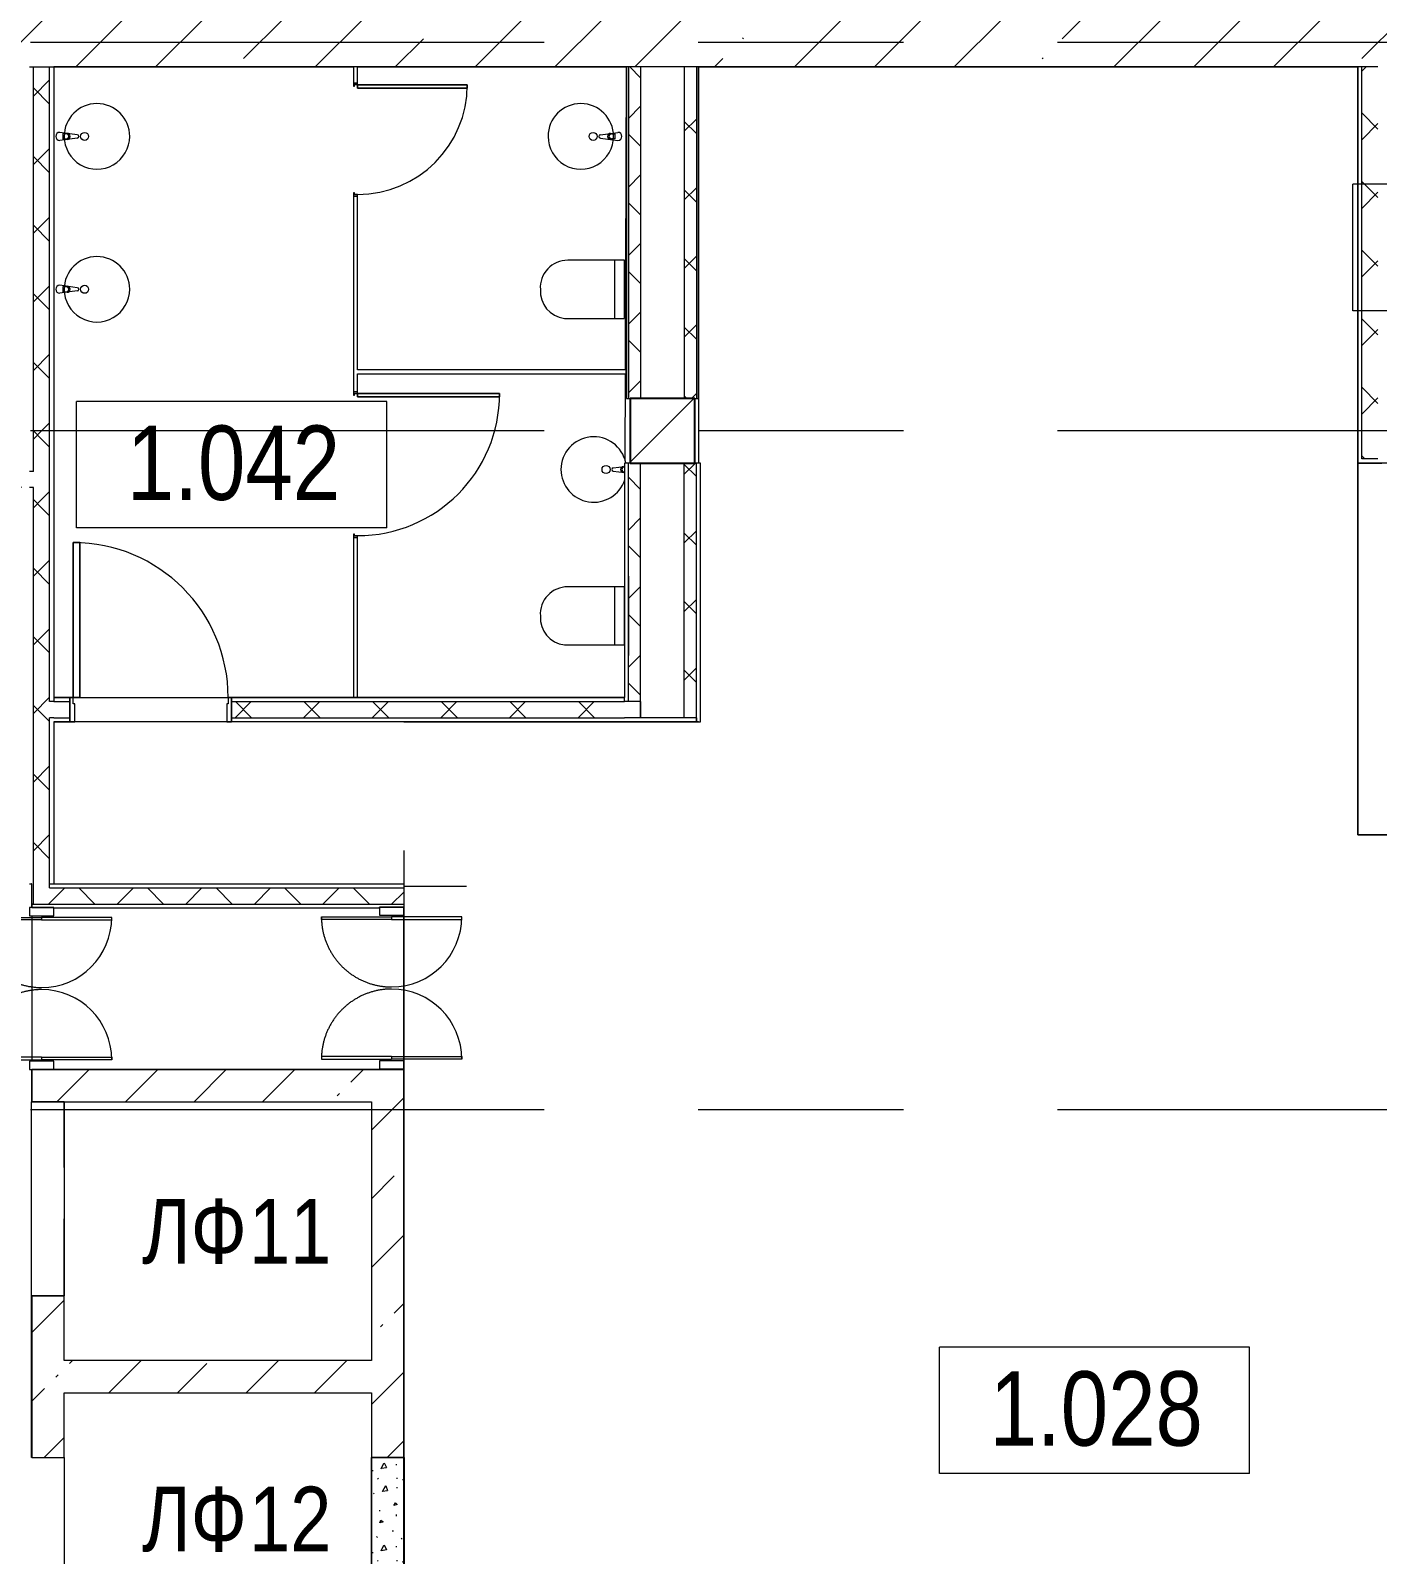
# Model space of a CAD drawing. Header units: millimetres. Extents: x 46431 to 216095, y -43515 to 31605.
# Drawn here: x 113023 to 121354, y -22833 to -13408 of the extents above; entities that cross this region are included whole.
import ezdxf

# ---------------------------------------------------------------- set-up
doc = ezdxf.new("R2010")
doc.units = ezdxf.units.MM
for name, pattern in [('Dash', [2399.999873, 1199.999936, -1199.999936]), ('IMPORT-01 Штриховая _2 мм_', [600, 400, -200]), ('Осевые', [6350, 1270, -952.5, 3175, -952.5]), ('Сверху', [793.75, 476.25, -317.5])]:
    doc.linetypes.add(name, pattern=pattern)
for name, color, linetype, lineweight in [('_Разделитель помещений_', 7, 'IMPORT-01 Штриховая _2 мм_', 9), ('Plan Swing', 7, 'Continuous', 9), ('Двери', 7, 'Continuous', 9), ('Двери-1', 7, 'Dash', 9), ('Каркас_Импост', 7, 'Continuous', 9), ('Колонны', 7, 'Continuous', 9), ('Колонны-1', 7, 'Continuous', 25), ('Марки помещений', 7, 'Continuous', 9), ('Общие ребра', 7, 'Continuous', 9), ('Оси-2', 7, 'Осевые', 9), ('Панель', 7, 'Continuous', 9), ('Перекрытия', 7, 'Continuous', 9), ('Сантехнические приборы', 7, 'Continuous', 9), ('Сверху', 7, 'Сверху', 9), ('Стены', 7, 'Continuous', 9), ('Стены-1', 7, 'Continuous', 18), ('Текстовые примечания', 7, 'Continuous', 9), ('Штриховка разреза-3', 7, 'Continuous', 9)]:
    doc.layers.add(name, color=color, linetype=linetype, lineweight=lineweight)
doc.styles.add('Arial Narrow_1', font='Arial Narrow.ttf', dxfattribs={"height": 460})
doc.styles.add('Arial Narrow_2', font='Arial Narrow.ttf', dxfattribs={"height": 400})
pattern_1 = [(45, (0, 0), (-424.264, 424.264), [600, -100, 20, -100]), (45, (0, 424), (-424.264, 424.264), [])]
pattern_2 = [(45, (0, 0), (-212.132, 212.132), []), (135, (0, 0), (-212.132, -212.132), [])]

# ---------------------------------------------------------------- blocks, each defined once
blk = doc.blocks.new('M_Дверь-Проем - 1200 x 2032 mm-4670836-План 1-го этажа на отм_ -6_000')
at = {"layer": 'Сверху'}
blk.add_line((-608.2, -100), (591.8, -100), dxfattribs=at)
blk = doc.blocks.new('M_Дверь-Проем - 1200 x 2032 mm-V1-План 1-го этажа на отм_ -6_000')
at = {"layer": 'Сверху'}
for p, q in [((-608.2, 100), (591.8, 100)), ((-608.2, -100), (591.8, -100))]:
    blk.add_line(p, q, dxfattribs=at)
blk = doc.blocks.new('Колонна 40 - Колонна 40-55-738642-План 1-го этажа на отм_ -6_000')
at = {"layer": 'Колонны'}
h = blk.add_hatch(dxfattribs=at)
h.set_pattern_fill('FP_42', color=256, style=0, pattern_type=2)
h.set_pattern_definition([(45, (-53400, -8400), (-493.914, 493.914), []), (45, (-52906.1, -8400), (-493.914, 493.914), [873.125, -174.625, 6.706, -167.919])])
h.paths.add_polyline_path([(63331.6, -24482.9), (63731.6, -24482.9), (63731.6, -24082.9), (63331.6, -24082.9), (63331.6, -24134.5)], flags=0)
at = {"layer": 'Колонны-1'}
for p, q in [((63731.6, -24082.9), (63331.6, -24082.9)), ((63331.6, -24082.9), (63331.6, -24482.9)), ((63731.6, -24482.9), (63731.6, -24082.9)), ((63331.6, -24482.9), (63731.6, -24482.9))]:
    blk.add_line(p, q, dxfattribs=at)
blk = doc.blocks.new('Унитаз_встраиваемый - Обычный _ Vitra 748-4800 _каркасные_-V26-План 1-го этажа на отм_ -6_000')
at = {"layer": 'Сантехнические приборы'}
for p, q in [((-180, 371.5), (-180, 0)), ((179.4, 0), (179.4, 351)), ((-180, 60), (179.4, 60)), ((245, -25), (-245, -25)), ((-180, 0), (179.4, 0))]:
    blk.add_line(p, q, dxfattribs=at)
for centre, start, end in [((-11.8, 351), 86.33454, 173.05975), ((9.9, 351), 360, 93.66546)]:
    blk.add_arc(centre, 169.5, start, end, dxfattribs=at)
blk = doc.blocks.new('Дверь - Однопольная_HPL - ДВ12_21х9-5749096-План 1-го этажа на отм_ -6_000')
at = {"layer": 'Двери'}
for p, q in [((-419, 890.5), (-439, 890.5)), ((-439, 890.5), (-439, 12.5)), ((-419, 12.5), (-419, 890.5)), ((-439, 12.5), (-419, 12.5))]:
    blk.add_line(p, q, dxfattribs=at)
blk.add_arc((-439, 12.5), 878, 360, 90, dxfattribs=at)
at = {"layer": 'Каркас_Импост'}
for p, q in [((-440, 12.5), (-450, 12.5)), ((-450, 12.5), (-450, -12.5)), ((-440, -7.5), (-440, 12.5)), ((450, 12.5), (440, 12.5)), ((440, 12.5), (440, -7.5)), ((450, -12.5), (450, 12.5)), ((-450, -12.5), (-430, -12.5)), ((-430, -7.5), (-440, -7.5)), ((-430, -12.5), (-430, -7.5)), ((440, -7.5), (430, -7.5)), ((430, -7.5), (430, -12.5)), ((430, -12.5), (450, -12.5))]:
    blk.add_line(p, q, dxfattribs=at)
at = {"layer": 'Панель'}
for p, q in [((-439, 890.5), (-419, 890.5)), ((-439, 12.5), (-439, 890.5)), ((-419, 890.5), (-419, 12.5)), ((-419, 12.5), (-439, 12.5))]:
    blk.add_line(p, q, dxfattribs=at)
blk = doc.blocks.new('Door-Traffic-Eliason-_DSP-3_-Double - ДВ21_21х9-4939796-План 1-го этажа на отм_ -6_000')
at = {"layer": 'Plan Swing'}
for centre, start, end in [((-440.5, 0), 360, 90), ((440.5, 0), 90, 180)]:
    blk.add_arc(centre, 434.1, start, end, dxfattribs=at)
at = {"layer": 'Двери-1'}
for p, q in [((-440.5, -434.1), (-440.5, 0)), ((440.5, -434.1), (440.5, 0)), ((-424.5, 0), (-424.5, -434.1)), ((424.5, 0), (424.5, -434.1)), ((-424.5, -434.1), (-440.5, -434.1)), ((424.5, -434.1), (440.5, -434.1))]:
    blk.add_line(p, q, dxfattribs=at)
for centre, start, end in [((-440.5, 0), 270, 360), ((440.5, 0), 180, 270)]:
    blk.add_arc(centre, 434.1, start, end, dxfattribs=at)
at = {"layer": 'Каркас_Импост'}
for p, q in [((-450, 75), (-500.8, 75)), ((-500.8, 75), (-500.8, -75)), ((-450, -75), (-450, 75)), ((500.8, 75), (450, 75)), ((450, 75), (450, -75)), ((500.8, -75), (500.8, 75)), ((-500.8, -75), (-450, -75)), ((450, -75), (500.8, -75))]:
    blk.add_line(p, q, dxfattribs=at)
at = {"layer": 'Панель'}
for p, q in [((-424.5, 434.1), (-440.5, 434.1)), ((-440.5, 434.1), (-440.5, 0)), ((-424.5, 0), (-424.5, 434.1)), ((424.5, 0), (424.5, 434.1)), ((424.5, 434.1), (440.5, 434.1)), ((440.5, 434.1), (440.5, 0)), ((-440.5, 0), (-424.5, 0)), ((424.5, 0), (440.5, 0))]:
    blk.add_line(p, q, dxfattribs=at)
blk = doc.blocks.new('Door-Traffic-Eliason-_DSP-3_-Double - ДВ21_21х9-4939961-План 1-го этажа на отм_ -6_000')
at = {"layer": 'Plan Swing'}
for centre, start, end in [((-440.5, 0), 360, 90), ((440.5, 0), 90, 180)]:
    blk.add_arc(centre, 434.1, start, end, dxfattribs=at)
at = {"layer": 'Двери-1'}
for p, q in [((-440.5, -434.1), (-440.5, 0)), ((440.5, -434.1), (440.5, 0)), ((-424.5, 0), (-424.5, -434.1)), ((424.5, 0), (424.5, -434.1)), ((-424.5, -434.1), (-440.5, -434.1)), ((424.5, -434.1), (440.5, -434.1))]:
    blk.add_line(p, q, dxfattribs=at)
for centre, start, end in [((-440.5, 0), 270, 360), ((440.5, 0), 180, 270)]:
    blk.add_arc(centre, 434.1, start, end, dxfattribs=at)
at = {"layer": 'Каркас_Импост'}
for p, q in [((-450, 75), (-500.8, 75)), ((-500.8, 75), (-500.8, -75)), ((-450, -75), (-450, 75)), ((500.8, 75), (450, 75)), ((450, 75), (450, -75)), ((500.8, -75), (500.8, 75)), ((-500.8, -75), (-450, -75)), ((450, -75), (500.8, -75))]:
    blk.add_line(p, q, dxfattribs=at)
at = {"layer": 'Панель'}
for p, q in [((-424.5, 434.1), (-440.5, 434.1)), ((-440.5, 434.1), (-440.5, 0)), ((-424.5, 0), (-424.5, 434.1)), ((424.5, 0), (424.5, 434.1)), ((424.5, 434.1), (440.5, 434.1)), ((440.5, 434.1), (440.5, 0)), ((-440.5, 0), (-424.5, 0)), ((424.5, 0), (440.5, 0))]:
    blk.add_line(p, q, dxfattribs=at)
blk = doc.blocks.new('Раковина-Круглая-2D - Раковина-Круглая-2D-5053113-План 1-го этажа на отм_ -6_000')
at = {"layer": 'Сантехнические приборы'}
for p, q in [((-10, -81.3), (-25.1, 27)), ((-15.1, 8.7), (14.9, 8.7)), ((-15.1, -13.1), (-15.1, 8.7)), ((10, -81.3), (24.9, 27)), ((14.9, 8.7), (14.9, -13.1))]:
    blk.add_line(p, q, dxfattribs=at)
blk.add_circle((0, -126.3), 25, dxfattribs=at)
for centre, radius, start, end in [((0, -202.5), 202.5, 90, 270), ((-0.1, 27), 25, 0, 180), ((0, -202.5), 202.5, 270, 90), ((0, -17.9), 18.8, 180, 360), ((-0.1, -13.1), 15, 180, 0), ((0, -81.3), 10, 180, 360)]:
    blk.add_arc(centre, radius, start, end, dxfattribs=at)
blk = doc.blocks.new('Дверь - Однопольная - ДВ11_21х10-6240756-План 1-го этажа на отм_ -6_000')
at = {"layer": 'Двери'}
for p, q in [((-439, 1033), (-479, 1033)), ((-479, 1033), (-479, 75)), ((-439, 75), (-439, 1033)), ((-479, 75), (-439, 75))]:
    blk.add_line(p, q, dxfattribs=at)
blk.add_arc((-479, 75), 958, 360, 90, dxfattribs=at)
at = {"layer": 'Каркас_Импост'}
for p, q in [((-480, 75), (-500, 75)), ((-500, 75), (-500, -75)), ((-480, 35), (-480, 75)), ((-470, 35), (-480, 35)), ((-470, -75), (-470, 35)), ((480, 35), (470, 35)), ((470, 35), (470, -75)), ((500, 75), (480, 75)), ((480, 75), (480, 35)), ((500, -75), (500, 75)), ((-500, -75), (-470, -75)), ((470, -75), (500, -75))]:
    blk.add_line(p, q, dxfattribs=at)
at = {"layer": 'Панель'}
for p, q in [((-479, 1033), (-439, 1033)), ((-479, 75), (-479, 1033)), ((-439, 1033), (-439, 75)), ((-439, 75), (-479, 75))]:
    blk.add_line(p, q, dxfattribs=at)
blk = doc.blocks.new('Раковина-Круглая-2D - Раковина-Круглая-2D-V30-План 1-го этажа на отм_ -6_000')
at = {"layer": 'Сантехнические приборы'}
for p, q in [((-10, -81.3), (-19.6, -12.5)), ((10, -81.3), (19.5, -12.5))]:
    blk.add_line(p, q, dxfattribs=at)
blk.add_circle((0, -126.3), 25, dxfattribs=at)
for centre, radius, start, end in [((0, -202.5), 202.5, 101.61389, 270), ((0, -17.9), 18.8, 180, 360), ((-0.1, -13.1), 15, 180, 0), ((0, -81.3), 10, 180, 360), ((0, -202.5), 202.5, 270, 71.75407)]:
    blk.add_arc(centre, radius, start, end, dxfattribs=at)
blk = doc.blocks.new('Дверь - Однопольная_HPL - ДВ12_21х7-5561156-План 1-го этажа на отм_ -6_000')
at = {"layer": 'Двери'}
for p, q in [((-319, 690.5), (-339, 690.5)), ((-339, 690.5), (-339, 12.5)), ((-319, 12.5), (-319, 690.5)), ((-339, 12.5), (-319, 12.5))]:
    blk.add_line(p, q, dxfattribs=at)
blk.add_arc((-339, 12.5), 678, 360, 90, dxfattribs=at)
at = {"layer": 'Каркас_Импост'}
for p, q in [((-340, 12.5), (-350, 12.5)), ((-350, 12.5), (-350, -12.5)), ((-340, -7.5), (-340, 12.5)), ((350, 12.5), (340, 12.5)), ((340, 12.5), (340, -7.5)), ((350, -12.5), (350, 12.5)), ((-350, -12.5), (-330, -12.5)), ((-330, -7.5), (-340, -7.5)), ((-330, -12.5), (-330, -7.5)), ((340, -7.5), (330, -7.5)), ((330, -7.5), (330, -12.5)), ((330, -12.5), (350, -12.5))]:
    blk.add_line(p, q, dxfattribs=at)
at = {"layer": 'Панель'}
for p, q in [((-339, 690.5), (-319, 690.5)), ((-339, 12.5), (-339, 690.5)), ((-319, 690.5), (-319, 12.5)), ((-319, 12.5), (-339, 12.5))]:
    blk.add_line(p, q, dxfattribs=at)
blk = doc.blocks.new('M_Дверь-Проем - 1200 x 2032 mm-V31-План 1-го этажа на отм_ -6_000')
at = {"layer": 'Сверху'}
blk.add_line((-608.2, 100), (591.8, 100), dxfattribs=at)
blk = doc.blocks.new('Раковина-Круглая-2D - Раковина-Круглая-2D-4972737-План 1-го этажа на отм_ -6_000')
at = {"layer": 'Сантехнические приборы'}
for p, q in [((-10, 81.3), (-25.1, -27)), ((-15.1, 13.1), (-15.1, -8.7)), ((10, 81.3), (24.9, -27)), ((14.9, -8.7), (14.9, 13.1)), ((-15.1, -8.7), (14.9, -8.7))]:
    blk.add_line(p, q, dxfattribs=at)
blk.add_circle((0, 126.3), 25, dxfattribs=at)
for centre, radius, start, end in [((0, 202.5), 202.5, 90, 270), ((0, 202.5), 202.5, 270, 90), ((0, 17.9), 18.8, 0, 180), ((-0.1, 13.1), 15, 360, 180), ((0, 81.3), 10, 0, 180), ((-0.1, -27), 25, 180, 360)]:
    blk.add_arc(centre, radius, start, end, dxfattribs=at)
blk = doc.blocks.new('Марка помещения_Р - Марка помещения-4575829-План 1-го этажа на отм_ -6_000')
at = {"layer": 'Марки помещений'}
for p, q in [((-4.79375, -1.95625), (-4.79375, 1.95625)), ((4.79375, 1.95625), (-4.79375, 1.95625)), ((4.79375, -1.95625), (4.79375, 1.95625)), ((4.79375, -1.95625), (-4.79375, -1.95625))]:
    blk.add_line(p, q, dxfattribs=at)

msp = doc.modelspace()

# ---------------------------------------------------------------- hatches: boundary and pattern name
at = {"layer": 'Штриховка разреза-3'}
h = msp.add_hatch(dxfattribs=at)
h.set_pattern_fill('FP_8', color=256, style=0, pattern_type=2)
h.set_pattern_definition([(45, (0, 0), (-493.914, 493.914), []), (45, (493.9, 0), (-493.914, 493.914), [873.125, -174.625, 6.706, -167.919])])
h.paths.add_polyline_path([(120860.5, -13632.9), (128781.6, -13632.9), (128781.6, -13332.9), (106381.6, -13332.9), (106381.6, -13632.9), (117470.1, -13632.9)], flags=0)
h = msp.add_hatch(dxfattribs=at)
h.set_pattern_fill('FP_1', color=256, style=0, pattern_type=2)
h.set_pattern_definition(pattern_2)
h.paths.add_polyline_path([(113141.6, -18710.9), (113141.6, -13632.9), (113041.6, -13632.9), (113041.6, -15782.9), (113091.6, -15782.9), (113091.6, -16482.9), (113041.6, -16482.9), (113041.6, -18710.9)], flags=0)
h = msp.add_hatch(dxfattribs=at)
h.set_pattern_fill('FP_1', color=256, style=0, pattern_type=2)
h.set_pattern_definition(pattern_2)
h.paths.add_polyline_path([(116721.6, -15682.9), (116796.6, -15682.9), (116796.6, -13632.9), (116721.6, -13632.9), (116721.6, -14507.8)], flags=0)
h = msp.add_hatch(dxfattribs=at)
h.set_pattern_fill('FP_1', color=256, style=0, pattern_type=2)
h.set_pattern_definition(pattern_2)
h.paths.add_polyline_path([(117066.6, -15682.9), (117141.6, -15682.9), (117141.6, -13632.9), (117066.6, -13632.9), (117066.6, -14507.8)], flags=0)
h = msp.add_hatch(dxfattribs=at)
h.set_pattern_fill('FP_1', color=256, style=0, pattern_type=2)
h.set_pattern_definition(pattern_2)
h.paths.add_polyline_path([(121356.6, -16057.9), (121356.6, -13632.9), (121256.6, -13632.9), (121256.6, -16057.9)], flags=0)
h = msp.add_hatch(dxfattribs=at)
h.set_pattern_fill('FP_1', color=256, style=0, pattern_type=2)
h.set_pattern_definition(pattern_2)
h.paths.add_polyline_path([(113091.6, -16482.9), (113091.6, -15782.9), (113041.6, -15782.9), (113041.6, -16482.9)], flags=0)
h = msp.add_hatch(dxfattribs=at)
h.set_pattern_fill('FP_1', color=256, style=0, pattern_type=2)
h.set_pattern_definition(pattern_2)
h.paths.add_polyline_path([(116796.6, -17557.9), (116796.6, -16082.9), (116721.6, -16082.9), (116721.6, -17557.9)], flags=0)
h = msp.add_hatch(dxfattribs=at)
h.set_pattern_fill('FP_1', color=256, style=0, pattern_type=2)
h.set_pattern_definition(pattern_2)
h.paths.add_polyline_path([(117141.6, -17657.9), (117141.6, -16082.9), (117066.6, -16082.9), (117066.6, -17657.9)], flags=0)
h = msp.add_hatch(dxfattribs=at)
h.set_pattern_fill('FP_1', color=256, style=0, pattern_type=2)
h.set_pattern_definition(pattern_2)
h.paths.add_polyline_path([(112946.6, -16234.4), (113041.6, -16234.4), (113041.6, -16134.4), (112946.6, -16134.4)], flags=0)
h.paths.add_polyline_path([(111521.6, -16234.4), (111546.6, -16234.4), (111546.6, -16134.4), (111231.6, -16134.4), (111231.6, -16234.4), (111421.6, -16234.4)], flags=0)
h = msp.add_hatch(dxfattribs=at)
h.set_pattern_fill('FP_1', color=256, style=0, pattern_type=2)
h.set_pattern_definition(pattern_2)
h.paths.add_polyline_path([(116796.6, -17657.9), (116796.6, -17557.9), (114266.6, -17557.9), (114266.6, -17657.9), (116696.6, -17657.9)], flags=0)
h.paths.add_polyline_path([(113266.6, -17657.9), (113266.6, -17557.9), (113141.6, -17557.9), (113141.6, -17657.9), (113232.2, -17657.9)], flags=0)
h = msp.add_hatch(dxfattribs=at)
h.set_pattern_fill('FP_1', color=256, style=0, pattern_type=2)
h.set_pattern_definition(pattern_2)
h.paths.add_polyline_path([(114079.8, -18810.9), (115331.6, -18810.9), (115331.6, -18710.9), (113041.6, -18710.9), (113041.6, -18810.9)], flags=0)
h = msp.add_hatch(dxfattribs=at)
h.set_pattern_fill('FP_4', color=256, style=0, pattern_type=2)
h.set_pattern_definition(pattern_1)
h.paths.add_polyline_path([(113231.6, -22232.9), (113231.6, -21232.9), (113031.6, -21232.9), (113031.6, -22232.9)], flags=0)
h.paths.add_polyline_path([(113031.6, -20032.9), (113231.6, -20032.9), (113231.6, -19833.7), (113031.6, -19833.7)], flags=0)
h = msp.add_hatch(dxfattribs=at)
h.set_pattern_fill('FP_4', color=256, style=0, pattern_type=2)
h.set_pattern_definition(pattern_1)
h.paths.add_polyline_path([(115131.6, -20032.9), (115131.6, -19832.9), (113231.6, -19833.7), (113231.6, -20032.9), (114079.8, -20032.9)], flags=0)
h = msp.add_hatch(dxfattribs=at)
h.set_pattern_fill('FP_4', color=256, style=0, pattern_type=2)
h.set_pattern_definition(pattern_1)
h.paths.add_polyline_path([(115131.6, -31382.8), (115331.6, -31382.8), (115331.6, -24732.9), (115131.6, -24732.9), (115131.6, -30533.4)], flags=0)
h.paths.add_polyline_path([(115331.6, -23732.9), (115331.6, -23432.9), (115131.6, -23432.9), (115131.6, -23732.9)], flags=0)
h.paths.add_polyline_path([(115331.6, -22232.9), (115331.6, -19832.9), (115131.6, -19832.9), (115131.6, -22232.9)], flags=0)
h = msp.add_hatch(dxfattribs=at)
h.set_pattern_fill('FP_4', color=256, style=0, pattern_type=2)
h.set_pattern_definition(pattern_1)
h.paths.add_polyline_path([(113231.6, -21832.4), (115131.6, -21832.4), (115131.6, -21632.4), (113231.6, -21632.4)], flags=0)
h = msp.add_hatch(dxfattribs=at)
h.set_pattern_fill('FP_2', color=256, style=0, pattern_type=2)
h.set_pattern_definition([(315, (203.2, 20.32), (507.9997, 0), [7.184, -711.236]), (63.435, (279.4, 76.2), (-0.0009, 508.0002), [11.359, -1124.563]), (90, (121.9, 60.96), (-508, 508), [10.16, -497.84]), (315, (0, 127), (507.9997, 0), [7.184, -711.236]), (270, (330.2, 40.64), (508, -508), [6.706, -501.294]), (270, (213.36, 386.1), (508, -508), [6.706, -501.294]), (45, (284.48, 441.96), (0, 507.9997), [7.184, -711.236]), (90, (182.9, 182.9), (-508, 508), [6.706, -501.294]), (90, (121.9, 259.1), (-508, 508), [6.706, -501.294]), (270, (279.4, 238.76), (508, -508), [6.706, -501.294]), (45, (127, 426.72), (0, 507.9997), [7.184, -711.236]), (45, (20.32, 284.48), (0, 507.9997), [7.184, -711.236]), (270, (10.16, 492.76), (508, -508), [6.706, -501.294]), (315, (335.28, 406.4), (507.9997, 0), [7.184, -711.236]), (90, (477.5, 71.1), (-508, 508), [6.706, -501.294]), (315, (355.6, 137.16), (507.9997, 0), [7.184, -711.236]), (90, (477.5, 264.16), (-508, 508), [10.16, -497.84]), (90, (482.6, 436.9), (-508, 508), [6.706, -501.294]), (90, (375.9, 294.64), (-508, 508), [6.706, -501.294]), (315, (360.68, 497.84), (507.9997, 0), [7.184, -711.236]), (0, (477.5, 497.84), (508, 508), [6.706, -501.294]), (315, (91.44, 508), (507.9997, 0), [7.184, -711.236]), (270, (233.7, 132.1), (508, -508), [6.706, -501.294]), (0, (452.1, 172.7), (508, 508), [6.706, -501.294]), (56.31, (274.32, 5.08), (507.99879, 1016.00085), [18.316, -1813.304]), (315, (284.48, 20.32), (507.9997, 0), [14.368, -704.052]), (194.036, (294.64, 10.16), (-1524.00192, -507.99336), [20.945, -2073.593]), (60.255, (30.48, 45.72), (508.001493, 1015.99859), [40.956, -4054.671]), (293.199, (50.8, 81.28), (508.006508, -1015.996307), [38.688, -3830.124]), (180, (66.04, 45.7), (-508, -508), [35.56, -472.44]), (63.435, (20.32, 213.36), (-0.0009, 508.0002), [22.718, -1113.204]), (315, (30.48, 233.68), (507.9997, 0), [14.368, -704.052]), (206.565, (40.64, 223.52), (-508.00066, -508.0002), [22.718, -1113.204]), (66.801, (386.08, 50.8), (1016.01901, 2539.993042), [38.688, -3830.124]), (296.565, (401.32, 86.36), (508.0002, -508.00066), [34.078, -1101.845]), (189.462, (416.56, 55.88), (-2540.002556, -507.985985), [30.901, -3059.143]), (82.875, (203.2, 248.92), (-0.000517, 507.999884), [40.956, -4054.671]), (315, (208.28, 289.56), (507.9997, 0), [35.921, -682.5]), (206.565, (233.68, 264.16), (-508.00066, -508.0002), [34.078, -1101.845]), (71.565, (375.92, 223.52), (0.00014, 507.99998), [16.064, -1590.373]), (326.31, (381, 238.76), (1016.00085, -507.99879), [18.316, -1813.304]), (194.036, (396.24, 228.6), (-1524.00192, -507.99336), [20.945, -2073.593]), (60.255, (167.64, 472.44), (508.001493, 1015.99859), [40.956, -4054.671]), (288.435, (187.96, 508), (508.0012, -1015.99951), [32.129, -1574.308]), (189.462, (198.12, 477.52), (-2540.002556, -507.985985), [30.901, -3059.143]), (63.435, (40.64, 411.48), (-0.0009, 508.0002), [34.078, -1101.845]), (296.565, (55.88, 441.96), (508.0002, -508.00066), [34.078, -1101.845]), (180, (71.1, 411.5), (-508, -508), [30.48, -477.52]), (56.31, (106.68, 320.04), (507.99879, 1016.00085), [18.316, -1813.304]), (326.31, (116.84, 335.28), (1016.00085, -507.99879), [18.316, -1813.304]), (191.31, (132.08, 325.12), (-2031.99947, -508.00241), [25.903, -2564.399]), (63.435, (279.4, 365.76), (-0.0009, 508.0002), [22.718, -1113.204]), (326.31, (289.56, 386.08), (1016.00085, -507.99879), [18.316, -1813.304]), (201.801, (304.8, 375.92), (-1016.00392, -507.992605), [27.357, -2708.307]), (60.255, (391.16, 416.56), (508.001493, 1015.99859), [40.956, -4054.671]), (288.435, (411.48, 452.12), (508.0012, -1015.99951), [32.129, -1574.308]), (189.462, (421.64, 421.64), (-2540.002556, -507.985985), [30.901, -3059.143]), (56.31, (462.28, 330.2), (507.99879, 1016.00085), [18.316, -1813.304]), (315, (472.44, 345.44), (507.9997, 0), [14.368, -704.052]), (194.036, (482.6, 335.28), (-1524.00192, -507.99336), [20.945, -2073.593])])
h.paths.add_polyline_path([(115131.6, -23432.9), (115331.6, -23432.9), (115331.6, -22232.9), (115131.6, -22232.9)], flags=0)

# ---------------------------------------------------------------- linework, layer by layer
at = {"layer": '_Разделитель помещений_'}
for p, q in [((121231.6, -16007.9), (121231.6, -18382.9)), ((121231.6, -18382.9), (128571.6, -18382.9)), ((115719.6, -18700.9), (115331.6, -18700.9))]:
    msp.add_line(p, q, dxfattribs=at)
at = {"layer": 'Общие ребра'}
for p, q in [((113016.6, -13632.9), (113041.6, -13632.9)), ((113041.6, -15782.9), (113041.6, -13632.9)), ((113041.6, -13632.9), (113141.6, -13632.9)), ((113141.6, -13632.9), (113166.6, -13632.9)), ((113141.6, -17557.9), (113141.6, -13632.9)), ((115046.6, -13632.9), (115021.6, -13632.9)), ((116721.6, -13632.9), (116709.1, -13632.9)), ((116796.6, -13632.9), (116721.6, -13632.9)), ((116721.6, -13632.9), (116721.6, -15682.9)), ((117066.6, -13632.9), (116796.6, -13632.9)), ((116796.6, -13632.9), (116796.6, -15682.9)), ((117141.6, -13632.9), (117066.6, -13632.9)), ((117066.6, -13632.9), (117066.6, -15682.9)), ((117154.1, -13632.9), (117141.6, -13632.9)), ((117141.6, -13632.9), (117141.6, -15682.9)), ((121256.6, -13632.9), (121231.6, -13632.9)), ((121256.6, -16057.9), (121256.6, -13632.9)), ((121356.6, -13632.9), (121256.6, -13632.9)), ((116707.1, -15530.9), (116707.1, -15505.9)), ((113041.6, -16134.4), (113041.6, -15782.9)), ((116721.6, -17557.9), (116721.6, -16082.9)), ((116796.6, -17557.9), (116796.6, -16082.9)), ((117066.6, -17657.9), (117066.6, -16082.9)), ((117141.6, -17657.9), (117141.6, -16082.9)), ((121356.6, -16057.9), (121256.6, -16057.9)), ((121256.6, -16082.9), (121381.6, -16082.9)), ((113041.6, -16134.4), (113016.6, -16134.4)), ((113041.6, -16234.4), (113016.6, -16234.4)), ((113041.6, -16482.9), (113041.6, -16234.4)), ((113041.6, -18685.9), (113041.6, -16482.9)), ((113166.6, -17557.9), (113141.6, -17557.9)), ((113166.6, -17532.9), (113166.6, -17557.9)), ((113166.6, -17557.9), (113266.6, -17557.9)), ((113266.6, -17532.9), (113168.6, -17532.9)), ((116696.6, -17532.9), (114266.6, -17532.9)), ((114266.6, -17557.9), (116696.6, -17557.9)), ((115021.6, -17530.9), (115046.6, -17530.9)), ((116696.6, -17557.9), (116696.6, -17532.9)), ((116721.6, -17557.9), (116696.6, -17557.9)), ((116796.6, -17557.9), (116721.6, -17557.9)), ((116796.6, -17657.9), (116796.6, -17557.9)), ((116796.6, -17557.9), (116796.6, -17657.9)), ((113141.6, -18685.9), (113141.6, -17657.9)), ((113166.6, -17657.9), (113141.6, -17657.9)), ((113166.6, -17657.9), (113266.6, -17657.9)), ((114266.6, -17657.9), (116696.6, -17657.9)), ((115332.6, -17682.9), (116696.6, -17682.9)), ((116796.6, -17657.9), (116696.6, -17657.9)), ((116696.6, -17682.9), (117141.6, -17682.9)), ((117066.6, -17657.9), (116796.6, -17657.9)), ((117141.6, -17657.9), (117066.6, -17657.9)), ((117141.6, -17682.9), (117141.6, -17657.9)), ((117141.6, -17657.9), (117141.6, -17682.9)), ((113041.6, -18710.9), (113041.6, -18685.9)), ((113041.6, -18810.9), (113041.6, -18710.9)), ((113141.6, -18685.9), (113166.6, -18685.9)), ((113141.6, -18710.9), (113141.6, -18685.9)), ((113141.6, -18710.9), (115331.6, -18710.9)), ((113041.6, -18810.9), (113031.6, -18810.9)), ((113031.6, -18810.9), (113031.6, -18832.1)), ((113031.6, -18810.9), (113041.6, -18810.9)), ((113041.6, -18810.9), (115331.6, -18810.9)), ((113031.6, -19833.7), (113031.6, -20032.9)), ((113031.6, -20032.9), (113031.6, -19833.7)), ((115206.6, -19832.9), (115181.6, -19832.9)), ((115306.6, -19832.9), (115206.6, -19832.9)), ((115331.6, -19832.9), (115306.6, -19832.9)), ((115331.6, -19830.2), (115331.6, -19832.9)), ((115331.6, -22232.9), (115331.6, -19832.9)), ((115331.6, -19832.9), (115331.6, -22232.9)), ((113031.6, -21232.9), (113031.6, -22232.9)), ((113031.6, -22232.9), (113031.6, -21232.9))]:
    msp.add_line(p, q, dxfattribs=at)
at = {"layer": 'Оси-2'}
for p, q in [((150171.6, -13482.9), (50527.1, -13482.9)), ((150171.6, -15882.9), (50527.1, -15882.9)), ((150171.6, -20082.9), (50527.1, -20082.9))]:
    msp.add_line(p, q, dxfattribs=at)
at = {"layer": 'Перекрытия'}
for p, q in [((113166.6, -13632.9), (113166.6, -17532.9)), ((116709.1, -13632.9), (113166.6, -13632.9)), ((116703.1, -15505.9), (116709.1, -13632.9)), ((121231.6, -13632.9), (117154.1, -13632.9)), ((117154.1, -13632.9), (117154.1, -16082.9)), ((121231.6, -18382.9), (121231.6, -13632.9)), ((116701.3, -16069.3), (116703, -15530.9)), ((121931.6, -16082.9), (121231.6, -16082.9)), ((121231.6, -16082.9), (121231.6, -18382.9)), ((113166.6, -17532.9), (116696.6, -17532.9)), ((117154.1, -17682.9), (113166.6, -17682.9)), ((113166.6, -17682.9), (113166.6, -18685.9)), ((128571.6, -18382.9), (121231.6, -18382.9)), ((121231.6, -18382.9), (128571.6, -18382.9)), ((113166.6, -18685.9), (115331.6, -18685.9)), ((115331.6, -18685.9), (115331.6, -31382.8)), ((115181.6, -18835.9), (113166.6, -18835.9)), ((115331.6, -19832.9), (115331.6, -18835.9)), ((113031.6, -18882.9), (113031.6, -19782.9)), ((113166.6, -19832.9), (115331.6, -19832.9))]:
    msp.add_line(p, q, dxfattribs=at)
at = {"layer": 'Стены'}
for p, q in [((113266.6, -17532.9), (114266.6, -17532.9)), ((113266.6, -17682.9), (113266.6, -17532.9)), ((114266.6, -17532.9), (114266.6, -17682.9)), ((114266.6, -17682.9), (113266.6, -17682.9)), ((113031.6, -18832.1), (113166.6, -18832.1)), ((113166.6, -18832.1), (113166.6, -18835.9)), ((115181.6, -18835.9), (115181.6, -18828.6)), ((115331.6, -18828.6), (115181.6, -18828.6)), ((115331.6, -18835.9), (115331.6, -18828.6)), ((113231.6, -19833.7), (113031.6, -19833.7)), ((113166.6, -19832.9), (113231.6, -19832.9)), ((113029.6, -21232.9), (113029.6, -20032.9)), ((113031.6, -20032.9), (113029.6, -20032.9)), ((113231.6, -20032.9), (113031.6, -20032.9)), ((113231.6, -20032.9), (113231.6, -21232.9)), ((113031.6, -21232.9), (113029.6, -21232.9)), ((113231.6, -21232.9), (113031.6, -21232.9)), ((113031.6, -22232.9), (113231.6, -22232.9)), ((113231.6, -22232.9), (113231.6, -23432.9)), ((115131.6, -23432.9), (115131.6, -22232.9)), ((115331.6, -22232.9), (115131.6, -22232.9)), ((115333.6, -22232.9), (115331.6, -22232.9)), ((115333.6, -22232.9), (115333.6, -23432.9))]:
    msp.add_line(p, q, dxfattribs=at)
at = {"layer": 'Стены-1'}
for p, q in [((113166.6, -13632.9), (115021.6, -13632.9)), ((113166.6, -13632.9), (113166.6, -17532.9)), ((115021.6, -13632.9), (115021.6, -13732.9)), ((115046.6, -13632.9), (116709.1, -13632.9)), ((115046.6, -13732.9), (115046.6, -13632.9)), ((116709.1, -13632.9), (116709.1, -15682.9)), ((117154.1, -13632.9), (121231.6, -13632.9)), ((117154.1, -15682.9), (117154.1, -13632.9)), ((121231.6, -13632.9), (121231.6, -16082.9)), ((115021.6, -13732.9), (115046.6, -13732.9)), ((115021.6, -14432.9), (115021.6, -15642.9)), ((115046.6, -14432.9), (115021.6, -14432.9)), ((115046.6, -15505.9), (115046.6, -14432.9)), ((116707.1, -15505.9), (115046.6, -15505.9)), ((115046.6, -15642.9), (115046.6, -15530.9)), ((115046.6, -15530.9), (116707.1, -15530.9)), ((115021.6, -15642.9), (115046.6, -15642.9)), ((116709.1, -15682.9), (117154.1, -15682.9)), ((116696.6, -16082.9), (116696.6, -17532.9)), ((117166.6, -16082.9), (116696.6, -16082.9)), ((117166.6, -17682.9), (117166.6, -16082.9)), ((121231.6, -16082.9), (121256.6, -16082.9)), ((115021.6, -16542.9), (115021.6, -17530.9)), ((115046.6, -16542.9), (115021.6, -16542.9)), ((115046.6, -17530.9), (115046.6, -16542.9)), ((113166.6, -17532.9), (113168.6, -17532.9)), ((113266.6, -17532.9), (113266.6, -17682.9)), ((114266.6, -17532.9), (114266.6, -17682.9)), ((113166.6, -17682.9), (113166.6, -18685.9)), ((113166.6, -17682.9), (113266.6, -17682.9)), ((115332.6, -17682.9), (114266.6, -17682.9)), ((117141.6, -17682.9), (117166.6, -17682.9)), ((115331.6, -18481.8), (115331.6, -18828.6)), ((115333.6, -18481.8), (115331.6, -18481.8)), ((115333.6, -18828.6), (115333.6, -18481.8)), ((113016.6, -18685.9), (113031.6, -18685.9)), ((113029.6, -18684.9), (113029.6, -18832.1)), ((113031.6, -18684.9), (113029.6, -18684.9)), ((113031.6, -18684.9), (113031.6, -18685.9)), ((113166.6, -18685.9), (115331.6, -18685.9)), ((115331.6, -18685.9), (115331.6, -18828.6)), ((113166.6, -18832.1), (113031.6, -18832.1)), ((113166.6, -18835.9), (113166.6, -18832.1)), ((115181.6, -18835.9), (113166.6, -18835.9)), ((115181.6, -18835.9), (115181.6, -18828.6)), ((115181.6, -18828.6), (115331.6, -18828.6)), ((115331.6, -18828.6), (115333.6, -18828.6)), ((113029.6, -19833.7), (113029.6, -20032.9)), ((113031.6, -19833.7), (113231.6, -19833.7)), ((115131.6, -19832.9), (113231.6, -19832.9)), ((113231.6, -19832.9), (113231.6, -19833.7)), ((115181.6, -19832.9), (115131.6, -19832.9)), ((115333.6, -19830.2), (115331.6, -19830.2)), ((115333.6, -22232.9), (115333.6, -19830.2)), ((113031.6, -20032.9), (113029.6, -20032.9)), ((113031.6, -20032.9), (113231.6, -20032.9)), ((113231.6, -20032.9), (115131.6, -20032.9)), ((115131.6, -20032.9), (115131.6, -21632.4)), ((113029.6, -22232.9), (113029.6, -21232.9)), ((113031.6, -21232.9), (113029.6, -21232.9)), ((113031.6, -21232.9), (113231.6, -21232.9)), ((113231.6, -21632.4), (113231.6, -21232.9)), ((115131.6, -21632.4), (113231.6, -21632.4)), ((113231.6, -22232.9), (113231.6, -21832.4)), ((113231.6, -21832.4), (115131.6, -21832.4)), ((115131.6, -21832.4), (115131.6, -22232.9)), ((113031.6, -22232.9), (113029.6, -22232.9)), ((113031.6, -22232.9), (113231.6, -22232.9)), ((115131.6, -22232.9), (115331.6, -22232.9)), ((115131.6, -22232.9), (115131.6, -23432.9)), ((115331.6, -22232.9), (115131.6, -22232.9)), ((115331.6, -23432.9), (115331.6, -22232.9)), ((115331.6, -22232.9), (115333.6, -22232.9))]:
    msp.add_line(p, q, dxfattribs=at)

# ---------------------------------------------------------------- block references
at = {"layer": 'Двери'}
for name, p, rotation in [('Дверь - Однопольная_HPL - ДВ12_21х7-5561156-План 1-го этажа на отм_ -6_000', (115034.1, -14082.9), 270), ('Дверь - Однопольная_HPL - ДВ12_21х9-5749096-План 1-го этажа на отм_ -6_000', (115034.1, -16092.9), 270), ('Door-Traffic-Eliason-_DSP-3_-Double - ДВ21_21х9-4939961-План 1-го этажа на отм_ -6_000', (113091.6, -19332.9), 270), ('Door-Traffic-Eliason-_DSP-3_-Double - ДВ21_21х9-4939796-План 1-го этажа на отм_ -6_000', (115256.6, -19329.4), 269.9999999999999), ('M_Дверь-Проем - 1200 x 2032 mm-4670836-План 1-го этажа на отм_ -6_000', (113131.6, -20624.7), 89.99999999999997), ('M_Дверь-Проем - 1200 x 2032 mm-V31-План 1-го этажа на отм_ -6_000', (113131.6, -22841.1), 269.9999999999999), ('M_Дверь-Проем - 1200 x 2032 mm-V1-План 1-го этажа на отм_ -6_000', (115231.6, -22824.7), 89.99999999999997)]:
    msp.add_blockref(name, p, dxfattribs=dict(at, rotation=rotation))
msp.add_blockref('Дверь - Однопольная - ДВ11_21х10-6240756-План 1-го этажа на отм_ -6_000', (113766.6, -17607.9), dxfattribs=at)
at = {"layer": 'Колонны'}
msp.add_blockref('Колонна 40 - Колонна 40-55-738642-План 1-го этажа на отм_ -6_000', (53400, 8400), dxfattribs=at)
at = {"layer": 'Марки помещений', "xscale": 199.9999999999999, "yscale": 199.9999999999999, "zscale": 199.9999999999999}
for p in [(122159.5, -14749.4), (114267.4, -16093), (119603.3, -21941.6)]:
    msp.add_blockref('Марка помещения_Р - Марка помещения-4575829-План 1-го этажа на отм_ -6_000', p, dxfattribs=at)
at = {"layer": 'Сантехнические приборы'}
for name, p, rotation in [('Раковина-Круглая-2D - Раковина-Круглая-2D-4972737-План 1-го этажа на отм_ -6_000', (113231.6, -14062.9), 270.0000000000001), ('Раковина-Круглая-2D - Раковина-Круглая-2D-5053113-План 1-го этажа на отм_ -6_000', (116629.1, -14062.9), 269.9999999999999), ('Унитаз_встраиваемый - Обычный _ Vitra 748-4800 _каркасные_-V26-План 1-го этажа на отм_ -6_000', (116696.6, -15008.4), 89.99999999999935), ('Раковина-Круглая-2D - Раковина-Круглая-2D-4972737-План 1-го этажа на отм_ -6_000', (113231.6, -15008.4), 270.0000000000001), ('Раковина-Круглая-2D - Раковина-Круглая-2D-V30-План 1-го этажа на отм_ -6_000', (116709.1, -16122.9), 269.9999999999999), ('Унитаз_встраиваемый - Обычный _ Vitra 748-4800 _каркасные_-V26-План 1-го этажа на отм_ -6_000', (116696.6, -17027.9), 89.99999999999977)]:
    msp.add_blockref(name, p, dxfattribs=dict(at, rotation=rotation))

# ---------------------------------------------------------------- texts
at = {"layer": 'Марки помещений', "char_height": 460, "width": 1587.341, "attachment_point": 1, "style": 'Arial Narrow_1'}
for s, insert in [('1.042', (113619.5, -15851.1)), ('1.028', (118955.4, -21699.8))]:
    msp.add_mtext(s, dxfattribs=dict(at, insert=insert))
at = {"layer": 'Текстовые примечания', "char_height": 400, "attachment_point": 1, "style": 'Arial Narrow_2'}
for s, insert, width in [('ЛФ', (113712.9, -20633.4), 801.687), ('11', (114374.4, -20633.4), 641.35), ('ЛФ', (113712.9, -22413.4), 801.687), ('12', (114374.4, -22413.4), 641.35)]:
    msp.add_mtext(s, dxfattribs=dict(at, insert=insert, width=width))

doc.saveas('drawing.dxf')
